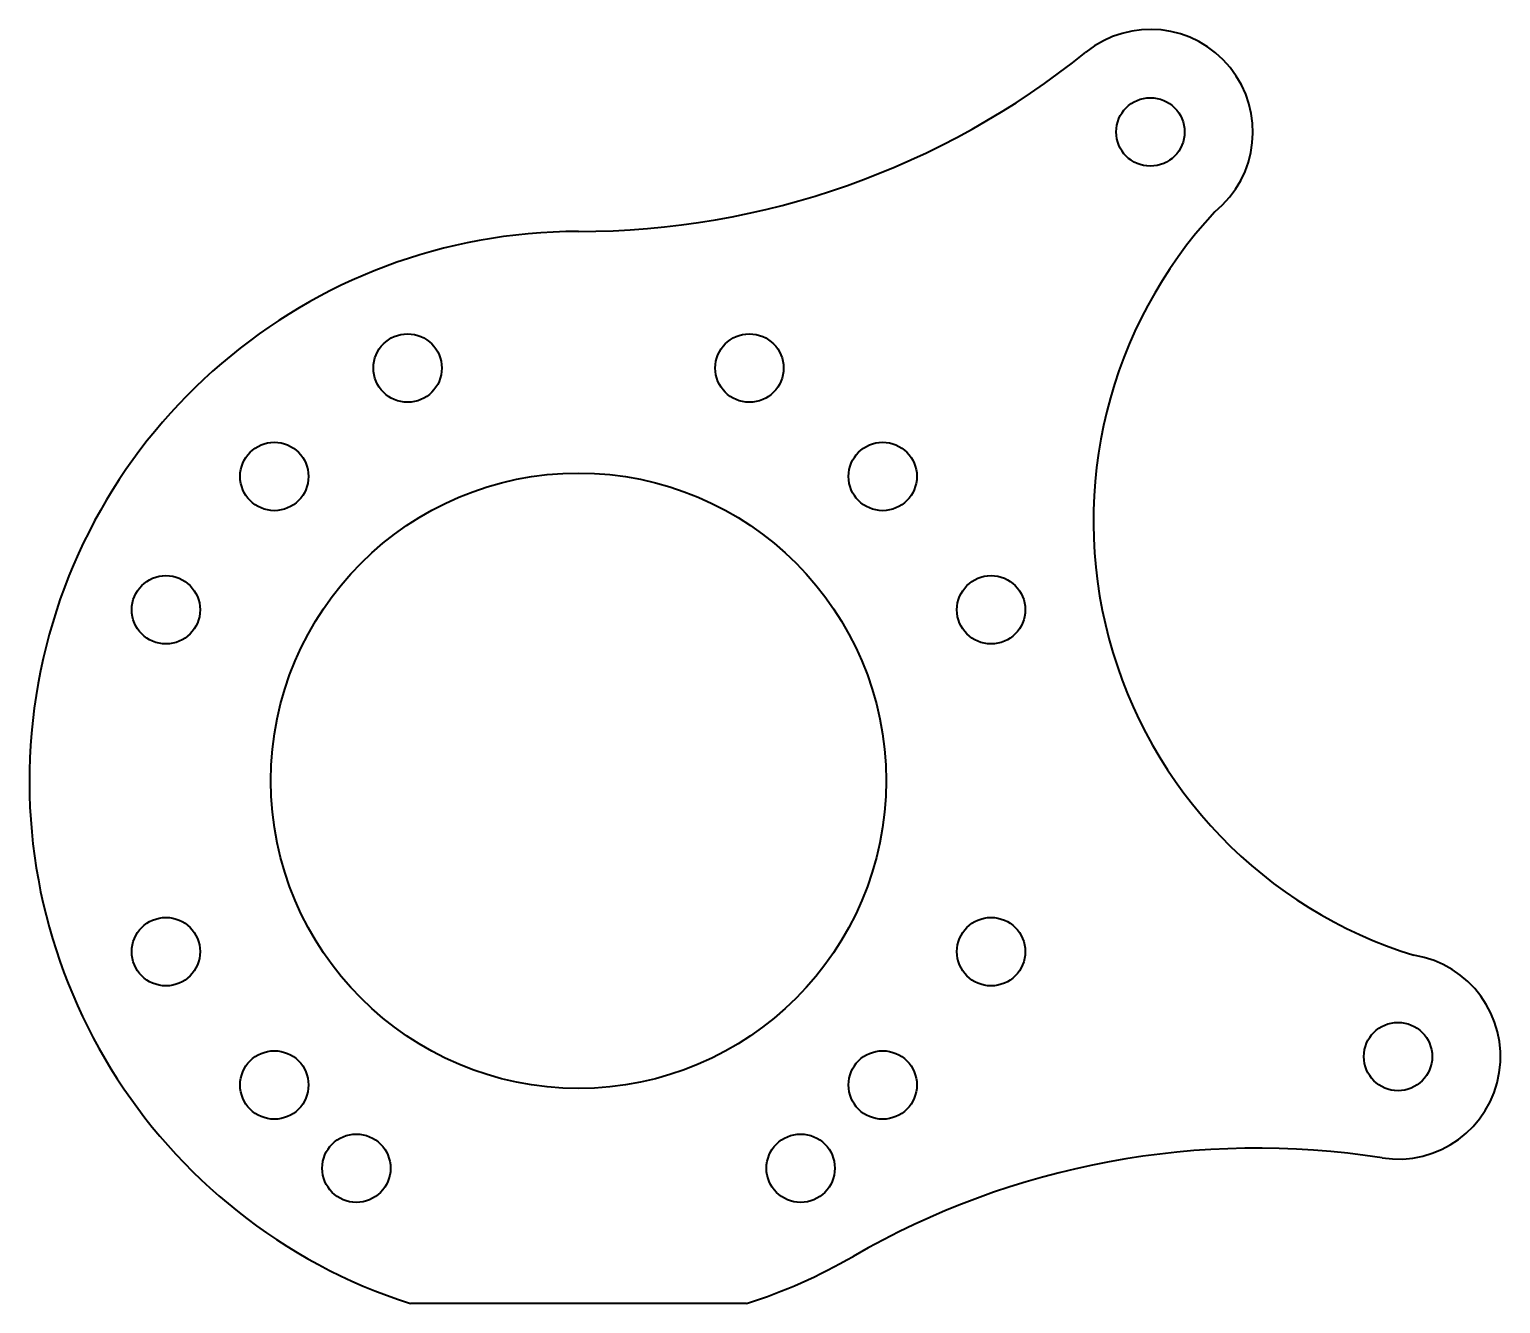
# Model space of a CAD drawing. Header units: inches. Extents: x -80 to 135, y -76 to 110.
import ezdxf

# ---------------------------------------------------------------- set-up
doc = ezdxf.new("R2010")
doc.units = ezdxf.units.IN
doc.header["$MEASUREMENT"] = 0
doc.layers.add('Visible', color=7, linetype='Continuous', lineweight=40)

msp = doc.modelspace()

# ---------------------------------------------------------------- linework, layer by layer
at = {"layer": 'Visible'}
msp.add_line((24.6, -76.47), (-24.6, -76.47), dxfattribs=at)
for centre, radius in [((83.66, 94.89), 5), ((-25, 60.36), 5), ((25, 60.36), 5), ((-44.5, 44.5), 5), ((44.5, 44.5), 5), ((0, 0), 45), ((-60.36, 25), 5), ((60.36, 25), 5), ((-60.36, -25), 5), ((60.36, -25), 5), ((119.89, -40.34), 5), ((-44.5, -44.5), 5), ((44.5, -44.5), 5), ((-32.5, -56.67), 5), ((32.5, -56.67), 5)]:
    msp.add_circle(centre, radius, dxfattribs=at)
for centre, radius, start, end in [((83.66, 94.89), 15, 308.9176, 128.9176), ((0, 198.5), 118.17, 270, 308.9176), ((141.79, 37.99), 66.46, 137.1256, 252.8744), ((0, 0), 80.33, 90, 252.1685), ((119.89, -40.34), 15, 261.0824, 81.0824), ((99.25, -171.91), 118.17, 81.0824, 120), ((0, 0), 80.33, 287.8315, 300)]:
    msp.add_arc(centre, radius, start, end, dxfattribs=at)

doc.saveas('drawing.dxf')
